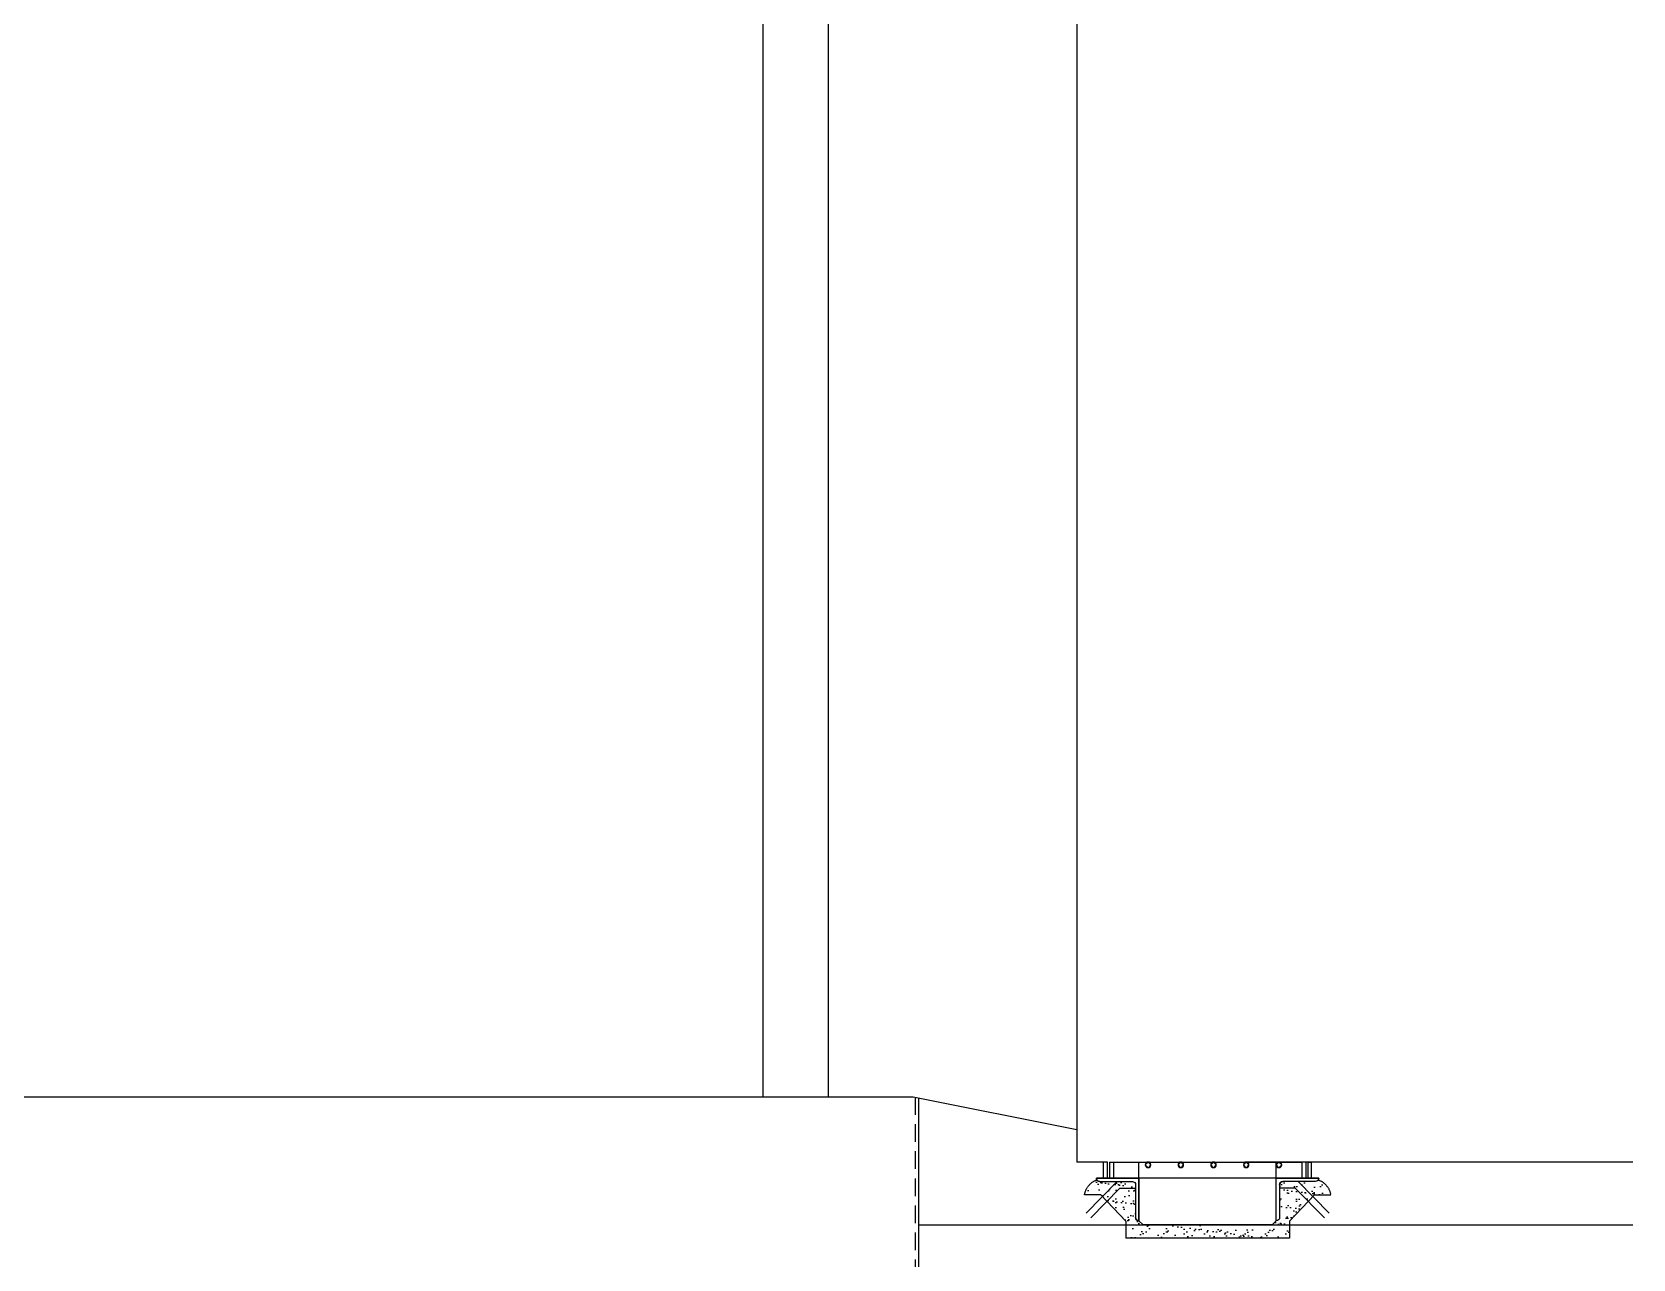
# Model space of a CAD drawing. Header units: millimetres. Extents: x -1320 to 172218, y -4077 to 50350.
# Drawn here: x 169754 to 172200, y 40002 to 41877 of the extents above; entities that cross this region are included whole.
import ezdxf

# ---------------------------------------------------------------- set-up
doc = ezdxf.new("R2010")
doc.units = ezdxf.units.MM
doc.header["$LTSCALE"] = 60
doc.linetypes.add('HID', pattern=[2.3, 1.5, -0.8])
doc.linetypes.add('HIDDEN2', pattern=[1, 0.5, -0.5])
for name, color, linetype in [('2HIDDEN2', 2, 'HIDDEN2'), ('A-ELE-8', 8, 'Continuous'), ('A-ELE-9', 9, 'Continuous'), ('A-FIN', 6, 'Continuous'), ('A-FIN-8', 8, 'Continuous'), ('A-HAT-9', 9, 'Continuous'), ('A-HAT-WIREMESH', 9, 'g_mesh'), ('A-WP', 1, 'HID')]:
    doc.layers.add(name, color=color, linetype=linetype)
doc.layers.add('NOPLOT', color=191, linetype='Continuous', plot=False)
doc.styles.add('Gdim', font='')
doc.styles.get('Gdim').set_extended_font_data('Dotum')
doc.linetypes.add('g_mesh', pattern='A,10,-0.8,["X",Gdim,S=0.6,R=0,X=-0.15,Y=-0.3],-0.8', length=11.6)

# ---------------------------------------------------------------- blocks, each defined once
blk = doc.blocks.new('A$C4de67331')
at = {"layer": 'A-HAT-9'}
h = blk.add_hatch(dxfattribs=at)
h.set_pattern_fill('AR-SAND', color=256, scale=10)
h.set_pattern_definition([(37.5, (-152947.662, -75078.93), (-0.6299336, 19.2682377), [0, -15.2, 0, -17, 0, -16.25]), (7.5, (-152947.662, -75078.93), (17.697767, 28.2214607), [0, -8.2, 0, -13.7, 0, -5.25]), (327.5, (-152959.962, -75078.93), (31.1414186, 0.0565905), [0, -5, 0, -18, 0, -23.5]), (317.5, (-152959.962, -75078.93), (30.061266, 8.7767556), [0, -2.5, 0, -11.8, 0, -13.5])])
h.paths.add_polyline_path([(74.6, -29.6), (48, -29.6, -0.263555), (43.7, -27.2, 0.277406), (24.9, -50), (49.6, -50), (52.2, -52.6)])
h.paths.add_polyline_path([(103, -34.6, 0.414214), (98, -29.6), (74.6, -29.6), (52.2, -52.6), (59.2, -60), (79, -39.6), (103, -39.6)])
h.paths.add_polyline_path([(103, -39.6), (79, -39.6), (59.2, -60), (88, -90), (88, -116), (338, -116), (338, -90), (366.8, -60), (347, -39.6), (323, -39.6), (323, -84.6, -0.414212), (318, -89.6), (311.7, -96), (114.3, -96), (108, -89.6, -0.414212), (103, -84.6)])
h.paths.add_polyline_path([(351.4, -29.6), (328, -29.6, 0.414214), (323, -34.6), (323, -39.6), (347, -39.6), (366.8, -60), (373.8, -52.6)])
h.paths.add_polyline_path([(382.3, -27.2, -0.263555), (378, -29.6), (351.4, -29.6), (373.8, -52.6), (376.4, -50), (401.1, -50, 0.277406)])
at = {"layer": '2HIDDEN2', "color": 8}
for centre, start, end in [((53.3, -54.3), 109.432, 171.4493), ((372.7, -54.3), 8.5507, 70.568)]:
    blk.add_arc(centre, 28.7, start, end, dxfattribs=at)
at = {"layer": 'A-FIN'}
for p, q in [((49.6, -50), (24.9, -50)), ((88, -90), (49.6, -50)), ((338, -90), (376.4, -50)), ((376.4, -50), (401.1, -50)), ((88, -90), (88, -116)), ((318, -89.6), (311.7, -96)), ((338, -90), (338, -116)), ((88, -116), (338, -116))]:
    blk.add_line(p, q, dxfattribs=at)
blk.add_lwpolyline([(108, -89.6), (114.3, -96), (311.7, -96)], dxfattribs=at)
at = {"layer": 'NOPLOT'}
for p, q in [((108, -89.6), (108, 0)), ((318, -89.6), (318, 0))]:
    blk.add_line(p, q, dxfattribs=at)
blk = doc.blocks.new('A$C948f045c')
at = {"layer": 'A-ELE-8'}
for p, q in [((45, -24.6), (45, 0)), ((51, 0), (45, 0)), ((45, -24.6), (45, 0)), ((51, 0), (45, 0)), ((51, 0), (51, -24.6)), ((51, 0), (51, -24.6)), ((54, 0), (60, 0)), ((54, 0), (54, -24.6)), ((54, 0), (60, 0)), ((54, 0), (54, -24.6)), ((60, 0), (60, -24.6)), ((348, 0), (60, 0)), ((60, 0), (60, -24.6)), ((348, 0), (60, 0)), ((90.8, -4.2), (95, 0)), ((90.8, -4.2), (95, 0)), ((99.2, -4.2), (95, 0)), ((99.2, -4.2), (95, 0)), ((140.8, -4.2), (145, 0)), ((140.8, -4.2), (145, 0)), ((149.2, -4.2), (145, 0)), ((149.2, -4.2), (145, 0)), ((190.8, -4.2), (195, 0)), ((190.8, -4.2), (195, 0)), ((199.2, -4.2), (195, 0)), ((199.2, -4.2), (195, 0)), ((240.8, -4.2), (245, 0)), ((240.8, -4.2), (245, 0)), ((249.2, -4.2), (245, 0)), ((249.2, -4.2), (245, 0)), ((290.8, -4.2), (295, 0)), ((290.8, -4.2), (295, 0)), ((299.2, -4.2), (295, 0)), ((299.2, -4.2), (295, 0)), ((354, 0), (348, 0)), ((348, 0), (348, -24.6)), ((354, 0), (348, 0)), ((348, 0), (348, -24.6)), ((354, 0), (354, -24.6)), ((354, 0), (354, -24.6)), ((357, -24.6), (357, 0)), ((357, 0), (363, 0)), ((357, -24.6), (357, 0)), ((357, 0), (363, 0)), ((363, -24.6), (363, 0)), ((363, -24.6), (363, 0)), ((95, -8.5), (90.8, -4.2)), ((95, -8.5), (90.8, -4.2)), ((95, -8.5), (99.2, -4.2)), ((95, -8.5), (99.2, -4.2)), ((145, -8.5), (140.8, -4.2)), ((145, -8.5), (140.8, -4.2)), ((145, -8.5), (149.2, -4.2)), ((145, -8.5), (149.2, -4.2)), ((195, -8.5), (190.8, -4.2)), ((195, -8.5), (190.8, -4.2)), ((195, -8.5), (199.2, -4.2)), ((195, -8.5), (199.2, -4.2)), ((245, -8.5), (240.8, -4.2)), ((245, -8.5), (240.8, -4.2)), ((245, -8.5), (249.2, -4.2)), ((245, -8.5), (249.2, -4.2)), ((295, -8.5), (290.8, -4.2)), ((295, -8.5), (290.8, -4.2)), ((295, -8.5), (299.2, -4.2)), ((295, -8.5), (299.2, -4.2)), ((65.6, -29.6), (18.3, -78.2)), ((65.6, -29.6), (18.3, -78.2)), ((70, -39.6), (25.5, -85.3)), ((70, -39.6), (25.5, -85.3)), ((34, -24.6), (99, -24.6)), ((39, -29.6), (89, -29.6)), ((58.6, -24.6), (52.6, -24.6)), ((58.6, -24.6), (52.6, -24.6)), ((70, -39.6), (94, -39.6)), ((70, -39.6), (94, -39.6)), ((94, -34.6), (94, -84.6)), ((99, -89.6), (99, -24.6)), ((99, -24.6), (309, -24.6)), ((99, -24.6), (309, -24.6)), ((309, -24.6), (309, -89.6)), ((374, -24.6), (309, -24.6)), ((314, -34.6), (314, -84.6)), ((338, -39.6), (314, -39.6)), ((338, -39.6), (314, -39.6)), ((369, -29.6), (319, -29.6)), ((338, -39.6), (382.5, -85.3)), ((338, -39.6), (382.5, -85.3)), ((342.4, -29.6), (389.7, -78.2)), ((342.4, -29.6), (389.7, -78.2)), ((349.4, -24.6), (355.4, -24.6)), ((349.4, -24.6), (355.4, -24.6))]:
    blk.add_line(p, q, dxfattribs=at)
for points in [[(99, -89.6), (99, -24.6), (34, -24.6, 0.414214), (39, -29.6), (89, -29.6, -0.414214), (94, -34.6), (94, -84.6, 0.414214)], [(309, -24.6), (374, -24.6, -0.414214), (369, -29.6), (319, -29.6, 0.414214), (314, -34.6), (314, -84.6, -0.414214), (309, -89.6)]]:
    blk.add_lwpolyline(points, format="xyb", close=True, dxfattribs=at)
for centre in [(95, -4.2), (95, -4.2), (145, -4.2), (145, -4.2), (195, -4.2), (195, -4.2), (245, -4.2), (245, -4.2), (295, -4.2), (295, -4.2)]:
    blk.add_circle(centre, 4.24, dxfattribs=at)
for centre, start, end in [((39, -24.6), 180, 270), ((89, -34.6), 0, 90), ((319, -34.6), 90, 180), ((369, -24.6), 270, 0), ((99, -84.6), 180, 270), ((309, -84.6), 270, 0)]:
    blk.add_arc(centre, 5, start, end, dxfattribs=at)
at = {"layer": 'A-FIN'}
blk.add_blockref('A$C4de67331', (-9, 0), dxfattribs=at)

msp = doc.modelspace()

# ---------------------------------------------------------------- linework, layer by layer
at = {"layer": 'A-ELE-8'}
msp.add_line((171350, 43750), (171350, 40200, 0), dxfattribs=at)
at = {"layer": 'A-ELE-9'}
for p, q in [((170870.4, 43750), (170870.4, 40250)), ((170970.4, 43750), (170970.4, 40250))]:
    msp.add_line(p, q, dxfattribs=at)
at = {"layer": 'A-FIN'}
for p, q in [((167100, 40250, 0), (171100, 40250)), ((171100, 40250), (171350, 40200)), ((171350, 40200, 0), (171350, 40150, 0)), ((171391, 40150), (171350, 40150)), ((172200, 40150), (171609, 40150))]:
    msp.add_line(p, q, dxfattribs=at)
at = {"layer": 'A-FIN-8'}
msp.add_line((171108, 40248.4), (171108, 39968.2), dxfattribs=at)
at = {"layer": 'A-HAT-WIREMESH', "ltscale": 0.6}
msp.add_line((171108, 40054), (172200, 40054), dxfattribs=at)
at = {"layer": 'A-WP', "ltscale": 0.3}
msp.add_line((171103, 40249.4), (171103, 39965.1), dxfattribs=at)

# ---------------------------------------------------------------- block references
at = {"xscale": -1}
msp.add_blockref('A$C948f045c', (171754, 40150), dxfattribs=at)

doc.saveas('drawing.dxf')
